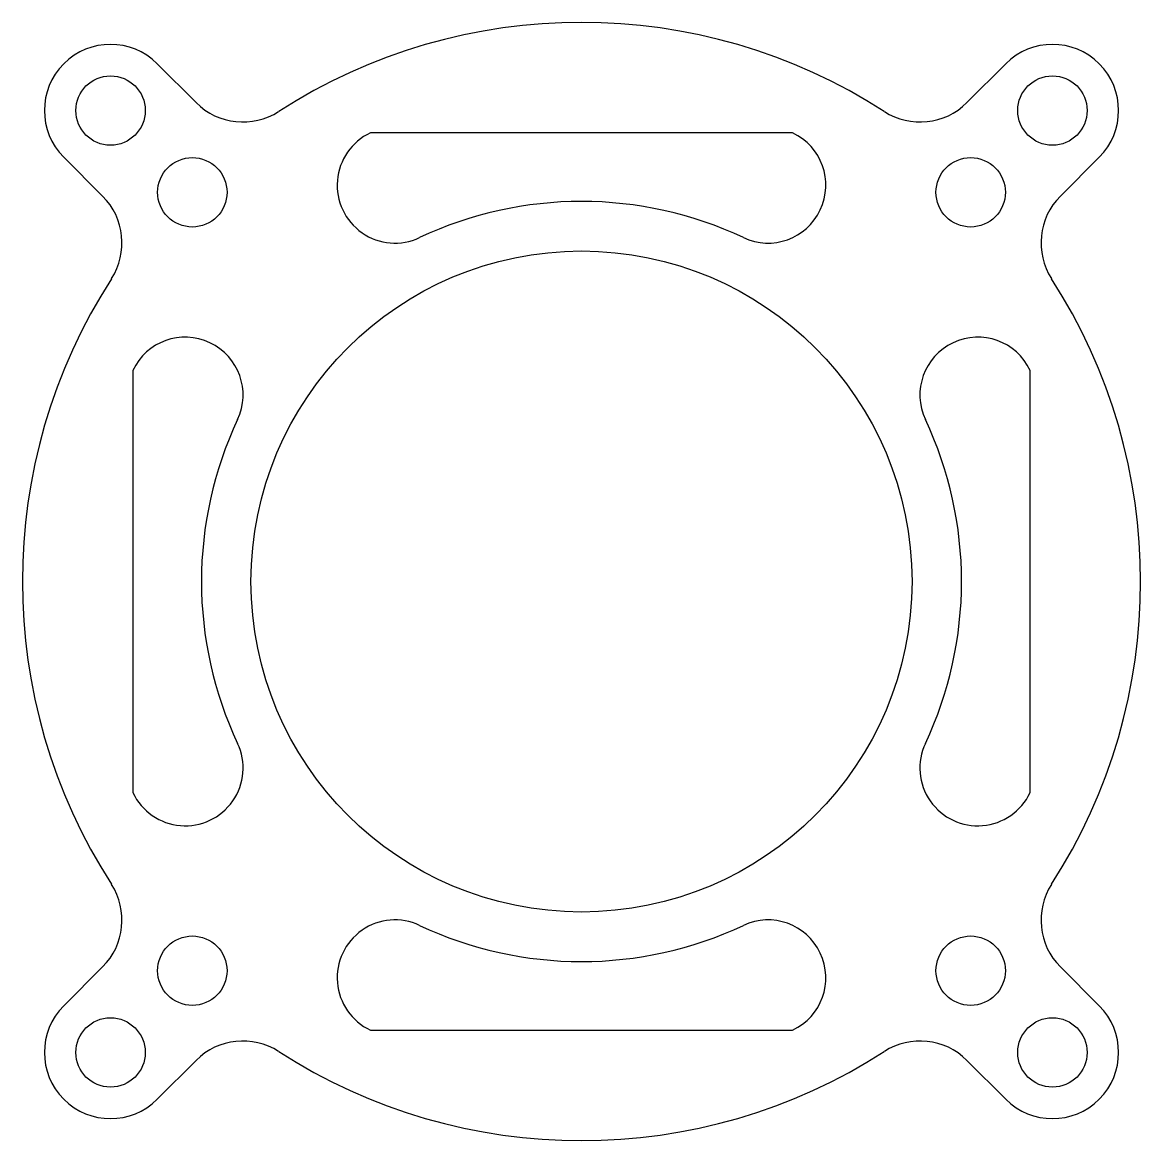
# Model space of a CAD drawing. Header units: millimetres. Extents: x -10.3 to 57.4, y -57.4 to 10.3.
import ezdxf

# ---------------------------------------------------------------- set-up
doc = ezdxf.new("R2010")
doc.units = ezdxf.units.MM

msp = doc.modelspace()

# ---------------------------------------------------------------- linework, layer by layer
at = {"color": 7, "linetype": 'Continuous', "lineweight": 25}
for p, q in [((0.23, 5.427), (-2.121, 7.778)), ((49.221, 7.778), (46.87, 5.427)), ((36.325, 3.594), (10.775, 3.594)), ((-7.778, 2.121), (-5.427, -0.23)), ((52.527, -0.23), (54.878, 2.121)), ((-3.594, -10.775), (-3.594, -36.325)), ((50.694, -36.325), (50.694, -10.775)), ((-5.427, -46.87), (-7.778, -49.221)), ((54.878, -49.221), (52.527, -46.87)), ((10.775, -50.694), (36.325, -50.694)), ((-2.121, -54.878), (0.23, -52.527)), ((46.87, -52.527), (49.221, -54.878))]:
    msp.add_line(p, q, dxfattribs=at)
for centre, radius in [((-4.95, 4.95), 2.1), ((52.05, 4.95), 2.1), ((0, 0), 2.1), ((47.1, 0), 2.1), ((23.55, -23.55), 20), ((0, -47.1), 2.1), ((47.1, -47.1), 2.1), ((-4.95, -52.05), 2.1), ((52.05, -52.05), 2.1)]:
    msp.add_circle(centre, radius, dxfattribs=at)
for centre, radius, start, end in [((23.55, -23.55), 33.835, 57.20701, 122.79299), ((-4.95, 4.95), 4, 45, 225), ((52.05, 4.95), 4, 315, 135), ((3.058, 8.255), 4, 225, 302.79299), ((44.042, 8.255), 4, 237.20701, 315), ((12.265, 0.427), 3.5, 115.20344, 295.20344), ((34.835, 0.427), 3.5, 244.79656, 64.79656), ((-8.255, -3.058), 4, 327.20701, 45), ((23.55, -23.55), 23, 64.79656, 115.20344), ((55.355, -3.058), 4, 135, 212.79299), ((23.55, -23.55), 33.835, 147.20701, 212.79299), ((23.55, -23.55), 33.835, 327.20701, 32.79299), ((-0.427, -12.265), 3.5, 334.79656, 154.79656), ((47.527, -12.265), 3.5, 25.20344, 205.20344), ((23.55, -23.55), 23, 154.79656, 205.20344), ((23.55, -23.55), 23, 334.79656, 25.20344), ((-0.427, -34.835), 3.5, 205.20344, 25.20344), ((47.527, -34.835), 3.5, 154.79656, 334.79656), ((-8.255, -44.042), 4, 315, 32.79299), ((55.355, -44.042), 4, 147.20701, 225), ((12.265, -47.527), 3.5, 64.79656, 244.79656), ((23.55, -23.55), 23, 244.79656, 295.20344), ((34.835, -47.527), 3.5, 295.20344, 115.20344), ((-4.95, -52.05), 4, 135, 315), ((52.05, -52.05), 4, 225, 45), ((3.058, -55.355), 4, 57.20701, 135), ((44.042, -55.355), 4, 45, 122.79299), ((23.55, -23.55), 33.835, 237.20701, 302.79299)]:
    msp.add_arc(centre, radius, start, end, dxfattribs=at)

doc.saveas('drawing.dxf')
